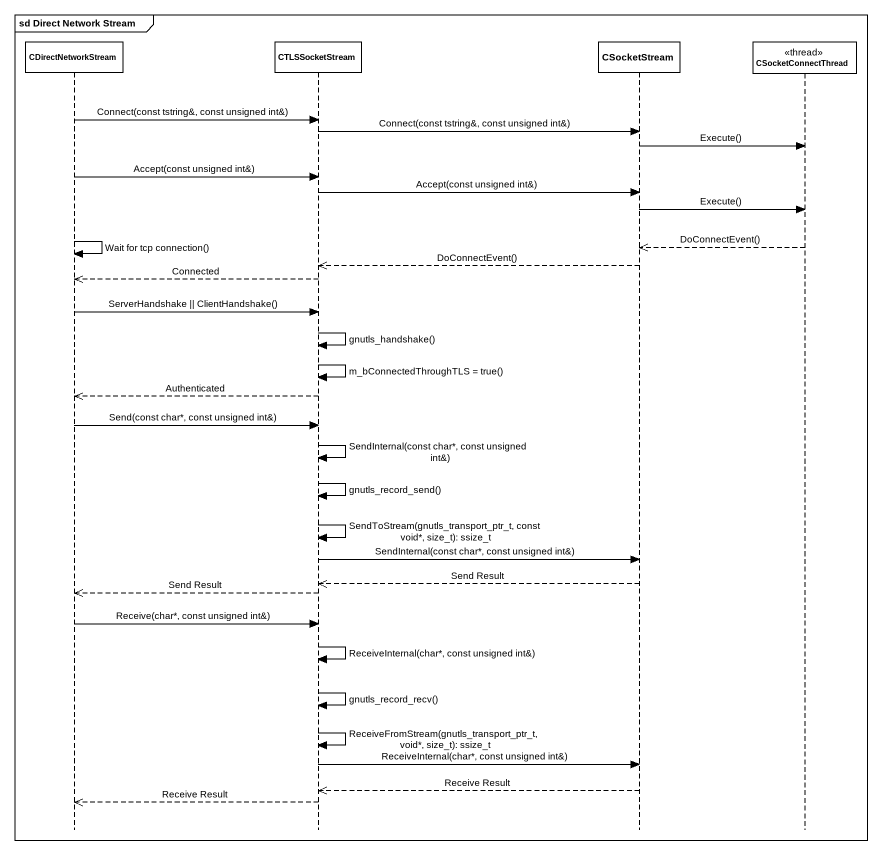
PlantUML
@startuml
mainframe sd Direct Network Stream
hide footbox
participant CDirectNetworkStream
participant CTLSSocketStream
participant CSocketStream
participant CSocketConnectThread <<thread>>

CDirectNetworkStream -> CTLSSocketStream : Connect(const tstring&, const unsigned int&)
CTLSSocketStream -> CSocketStream : Connect(const tstring&, const unsigned int&)
CSocketStream -> CSocketConnectThread : Execute()
CDirectNetworkStream -> CTLSSocketStream : Accept(const unsigned int&)
CTLSSocketStream -> CSocketStream : Accept(const unsigned int&)
CSocketStream -> CSocketConnectThread : Execute()
CDirectNetworkStream -> CDirectNetworkStream : Wait for tcp connection()
CSocketConnectThread -->> CSocketStream : DoConnectEvent()
CSocketStream -->> CTLSSocketStream : DoConnectEvent()
CTLSSocketStream -->> CDirectNetworkStream : Connected
CDirectNetworkStream -> CTLSSocketStream : ServerHandshake || ClientHandshake()
CTLSSocketStream -> CTLSSocketStream : gnutls_handshake()
CTLSSocketStream -> CTLSSocketStream : m_bConnectedThroughTLS = true()
CTLSSocketStream -->> CDirectNetworkStream : Authenticated
CDirectNetworkStream -> CTLSSocketStream : Send(const char*, const unsigned int&)
CTLSSocketStream -> CTLSSocketStream : SendInternal(const char*, const unsigned int&)
CTLSSocketStream -> CTLSSocketStream : gnutls_record_send()
CTLSSocketStream -> CTLSSocketStream : SendToStream(gnutls_transport_ptr_t, const void*, size_t): ssize_t
CTLSSocketStream -> CSocketStream : SendInternal(const char*, const unsigned int&)
CSocketStream -->> CTLSSocketStream : Send Result
CTLSSocketStream -->> CDirectNetworkStream : Send Result
CDirectNetworkStream -> CTLSSocketStream : Receive(char*, const unsigned int&)
CTLSSocketStream -> CTLSSocketStream : ReceiveInternal(char*, const unsigned int&)
CTLSSocketStream -> CTLSSocketStream : gnutls_record_recv()
CTLSSocketStream -> CTLSSocketStream : ReceiveFromStream(gnutls_transport_ptr_t, void*, size_t): ssize_t
CTLSSocketStream -> CSocketStream : ReceiveInternal(char*, const unsigned int&)
CSocketStream -->> CTLSSocketStream : Receive Result
CTLSSocketStream -->> CDirectNetworkStream : Receive Result
@enduml
